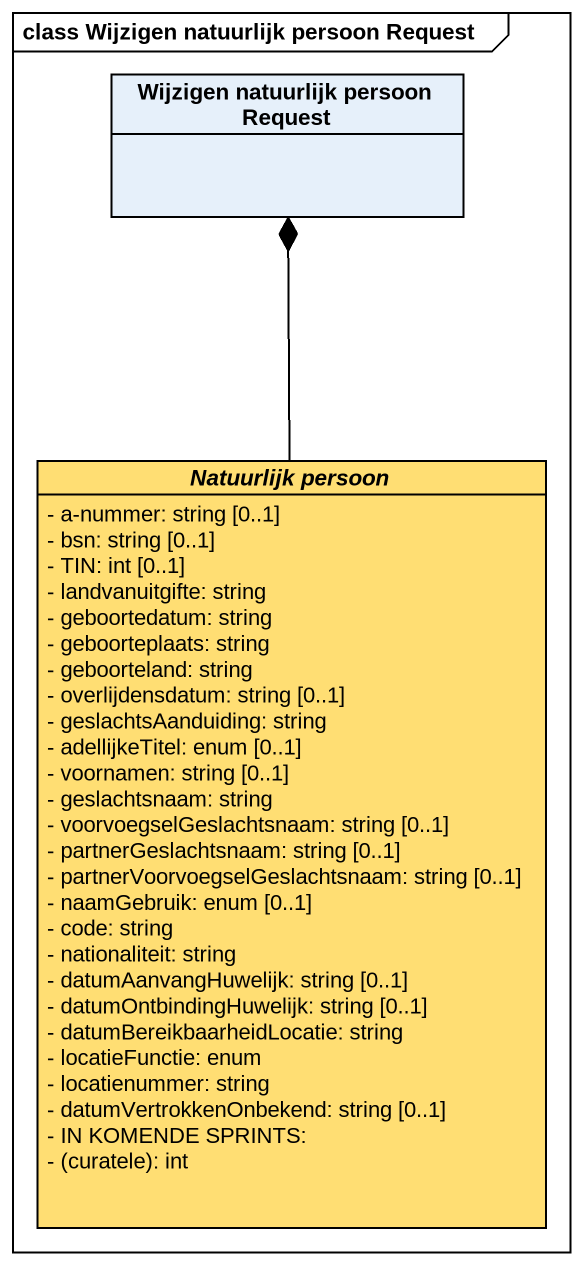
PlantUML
@startuml
mainframe class Wijzigen natuurlijk persoon Request
hide circle
hide empty members
skinparam classAttributeIconSize 0
class "Wijzigen natuurlijk persoon Request" as Wijzigen_natuurlijk_persoon
abstract class "Natuurlijk persoon" as Natuurlijk_persoon #FFDE73 {
  - a-nummer: string [0..1]
  - bsn: string [0..1]
  - TIN: int [0..1]
  - landvanuitgifte: string
  - geboortedatum: string
  - geboorteplaats: string
  - geboorteland: string
  - overlijdensdatum: string [0..1]
  - geslachtsAanduiding: string
  - adellijkeTitel: enum [0..1]
  - voornamen: string [0..1]
  - geslachtsnaam: string
  - voorvoegselGeslachtsnaam: string [0..1]
  - partnerGeslachtsnaam: string [0..1]
  - partnerVoorvoegselGeslachtsnaam: string [0..1]
  - naamGebruik: enum [0..1]
  - code: string
  - nationaliteit: string
  - datumAanvangHuwelijk: string [0..1]
  - datumOntbindingHuwelijk: string [0..1]
  - datumBereikbaarheidLocatie: string
  - locatieFunctie: enum
  - locatienummer: string
  - datumVertrokkenOnbekend: string [0..1]
  - IN KOMENDE SPRINTS:
  {field} - (curatele): int
}
Natuurlijk_persoon -up-* Wijzigen_natuurlijk_persoon
@enduml
